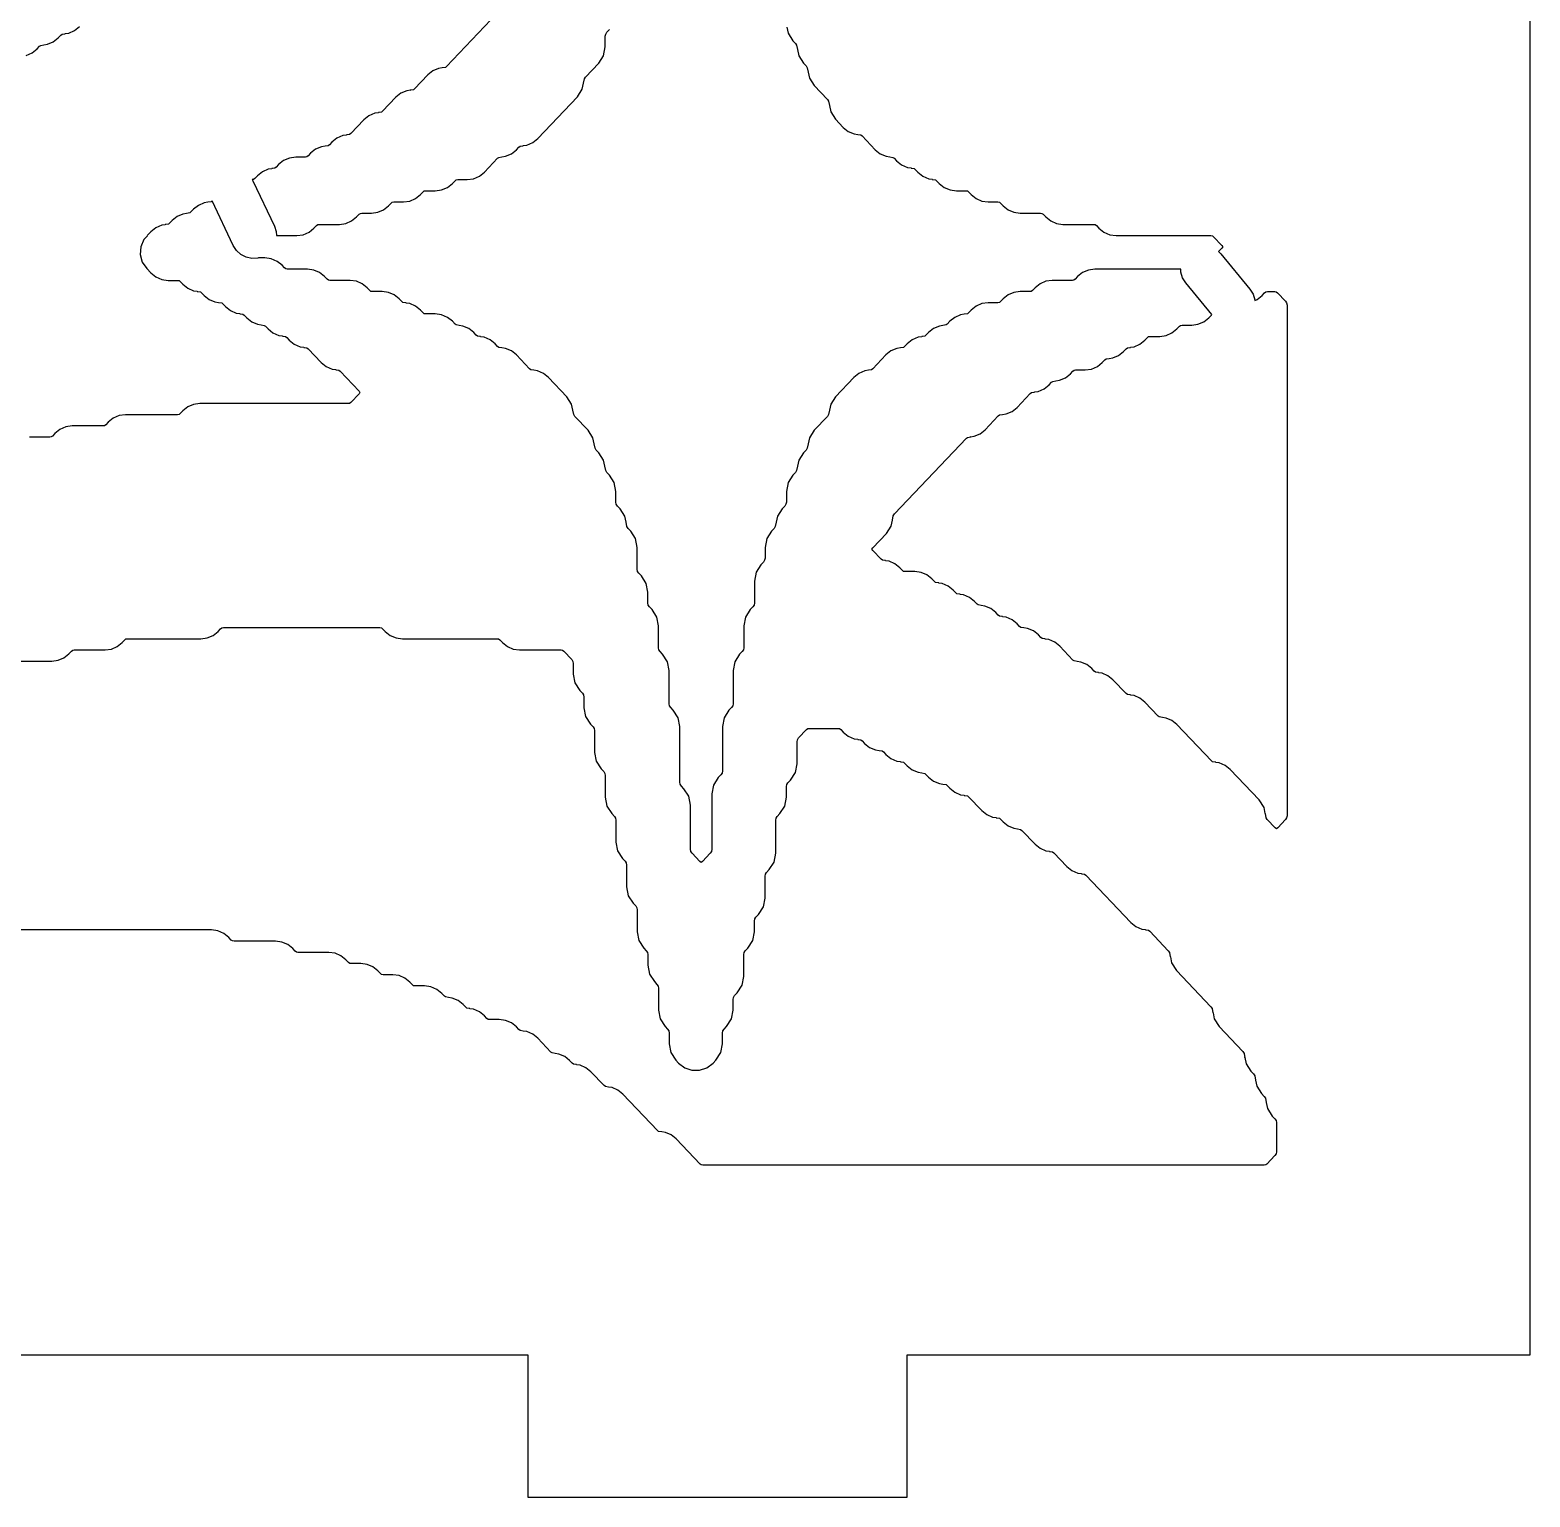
# Model space of a CAD drawing. Header units: millimetres. Extents: x 0 to 63, y 0 to 126.
# Drawn here: x 31.63 to 63.27, y 0 to 30.95 of the extents above; entities that cross this region are included whole.
import ezdxf

# ---------------------------------------------------------------- set-up
doc = ezdxf.new("R2010")
doc.units = ezdxf.units.MM
doc.layers.add('CUT', color=1, linetype='Continuous')

msp = doc.modelspace()

# ---------------------------------------------------------------- linework, layer by layer
at = {"layer": 'CUT'}
msp.add_lwpolyline([(50.134, 126), (42.134, 126), (42.134, 123), (21.134, 123), (21.134, 126), (13.134, 126), (13.134, 123), (0, 123), (0, 3), (13.134, 3), (13.134, 0), (21.134, 0), (21.134, 3), (42.134, 3), (42.134, 0), (50.134, 0), (50.134, 3), (63.2679, 3), (63.2679, 123), (50.134, 123)], close=True, dxfattribs=at)
for points in [[(31.5529, 30.4105), (31.6767, 30.4637), (31.7818, 30.5479), (31.8353, 30.6042), (31.8605, 30.6243), (31.926, 30.6332), (31.9256, 30.6364), (32.0022, 30.6468), (32.126, 30.6999), (32.2311, 30.7842), (32.2847, 30.8405), (32.3098, 30.8606), (32.3753, 30.8695), (32.3749, 30.8727), (32.4516, 30.8831), (32.5754, 30.9362), (32.6805, 31.0204)], [(47.5964, 31.0072), (47.621, 30.8792), (47.7229, 30.7202), (47.7771, 30.6632), (47.8014, 30.6253), (47.819, 30.5342), (47.821, 30.5346), (47.8456, 30.4067), (47.9476, 30.2476), (48.0018, 30.1907), (48.0261, 30.1527), (48.0436, 30.0617), (48.0457, 30.0621), (48.0703, 29.9341), (48.1723, 29.7751), (48.4511, 29.4818), (48.4754, 29.4439), (48.493, 29.3528), (48.495, 29.3532), (48.5196, 29.2252), (48.6216, 29.0662), (48.7855, 28.8939), (48.8906, 28.8096), (49.0144, 28.7565), (49.091, 28.7461), (49.0906, 28.743), (49.1561, 28.7341), (49.1813, 28.7139), (49.4595, 28.4213), (49.5646, 28.3371), (49.6884, 28.284), (49.765, 28.2735), (49.7646, 28.2704), (49.8301, 28.2615), (49.8553, 28.2413), (49.9088, 28.185), (50.0139, 28.1008), (50.1377, 28.0477), (50.2144, 28.0373), (50.2139, 28.0341), (50.2794, 28.0252), (50.3046, 28.005), (50.3581, 27.9487), (50.4632, 27.8645), (50.587, 27.8114), (50.6637, 27.801), (50.6633, 27.7978), (50.7288, 27.7889), (50.7539, 27.7687), (50.8075, 27.7124), (50.9126, 27.6282), (51.0364, 27.5751), (51.1698, 27.557), (51.3708, 27.557), (51.4028, 27.5526), (51.4279, 27.5324), (51.4815, 27.4761), (51.5866, 27.3919), (51.7104, 27.3388), (51.8438, 27.3207), (52.0448, 27.3207), (52.0768, 27.3163), (52.1019, 27.2962), (52.1555, 27.2399), (52.2606, 27.1556), (52.3844, 27.1025), (52.5178, 27.0844), (52.9435, 27.0844), (52.9754, 27.08), (53.0006, 27.0599), (53.0541, 27.0036), (53.1592, 26.9194), (53.283, 26.8662), (53.4165, 26.8481), (54.0668, 26.8481), (54.0988, 26.8438), (54.1239, 26.8236), (54.1775, 26.7673), (54.2826, 26.6831), (54.4064, 26.63), (54.5398, 26.6118), (56.5381, 26.6118), (56.5701, 26.6075), (56.5953, 26.5873), (56.7704, 26.4031), (56.7896, 26.3755), (56.7704, 26.3479), (56.6984, 26.2722), (56.7478, 26.2261), (57.3616, 25.4815), (57.428, 25.3753), (57.4646, 25.2554), (57.465, 25.2446), (57.5133, 25.2653), (57.6184, 25.3496), (57.672, 25.4059), (57.6971, 25.426), (57.7291, 25.4304), (57.8861, 25.4304), (57.9181, 25.426), (57.9433, 25.4059), (58.1118, 25.2286), (58.1361, 25.1907), (58.1446, 25.1464), (58.1446, 14.3726), (58.1361, 14.3283), (58.1118, 14.2904), (57.9479, 14.118), (57.92, 14.0968), (57.892, 14.118), (57.7281, 14.2904), (57.7038, 14.3283), (57.6863, 14.4193), (57.6842, 14.419), (57.6596, 14.5469), (57.5576, 14.7059), (56.9444, 15.3509), (56.8393, 15.4351), (56.7156, 15.4882), (56.6389, 15.4986), (56.6393, 15.5018), (56.5738, 15.5107), (56.5486, 15.5308), (55.8211, 16.296), (55.716, 16.3802), (55.5922, 16.4333), (55.5155, 16.4438), (55.516, 16.4469), (55.4505, 16.4558), (55.4253, 16.476), (55.1471, 16.7686), (55.042, 16.8528), (54.9182, 16.9059), (54.8415, 16.9163), (54.842, 16.9195), (54.7765, 16.9284), (54.7513, 16.9486), (54.4731, 17.2412), (54.368, 17.3254), (54.2442, 17.3785), (54.1675, 17.3889), (54.168, 17.3921), (54.1025, 17.401), (54.0773, 17.4211), (54.0238, 17.4774), (53.9187, 17.5617), (53.7949, 17.6148), (53.7182, 17.6252), (53.7186, 17.6284), (53.6532, 17.6373), (53.628, 17.6574), (53.3498, 17.95), (53.2447, 18.0342), (53.1209, 18.0873), (53.0442, 18.0978), (53.0446, 18.1009), (52.9792, 18.1098), (52.954, 18.13), (52.9004, 18.1863), (52.7953, 18.2705), (52.6716, 18.3236), (52.5949, 18.3341), (52.5953, 18.3372), (52.5298, 18.3461), (52.5046, 18.3663), (52.4511, 18.4226), (52.346, 18.5068), (52.2222, 18.5599), (52.1455, 18.5703), (52.146, 18.5735), (52.0805, 18.5824), (52.0553, 18.6026), (52.0018, 18.6589), (51.8967, 18.7431), (51.7729, 18.7962), (51.6962, 18.8066), (51.6966, 18.8098), (51.6312, 18.8187), (51.606, 18.8389), (51.5524, 18.8952), (51.4473, 18.9794), (51.3236, 19.0325), (51.2469, 19.0429), (51.2473, 19.0461), (51.1818, 19.055), (51.1566, 19.0751), (51.1031, 19.1315), (50.998, 19.2157), (50.8742, 19.2688), (50.7975, 19.2792), (50.798, 19.2824), (50.7325, 19.2913), (50.7073, 19.3114), (50.6538, 19.3677), (50.5487, 19.452), (50.4249, 19.5051), (50.2914, 19.5232), (50.0905, 19.5232), (50.0585, 19.5276), (50.0333, 19.5477), (49.9798, 19.604), (49.8747, 19.6882), (49.7509, 19.7414), (49.6742, 19.7518), (49.6746, 19.7549), (49.6092, 19.7638), (49.584, 19.784), (49.4089, 19.9682), (49.3897, 19.9958), (49.4089, 20.0234), (49.6943, 20.3236), (49.7963, 20.4826), (49.8209, 20.6106), (49.823, 20.6102), (49.8405, 20.7012), (49.8648, 20.7392), (51.3813, 22.3341), (51.4065, 22.3543), (51.472, 22.3632), (51.4715, 22.3664), (51.5482, 22.3768), (51.672, 22.4299), (51.7771, 22.5141), (52.0553, 22.8067), (52.0805, 22.8269), (52.146, 22.8358), (52.1455, 22.8389), (52.2222, 22.8494), (52.346, 22.9025), (52.4511, 22.9867), (52.7293, 23.2793), (52.7545, 23.2995), (52.82, 23.3084), (52.8195, 23.3115), (52.8962, 23.3219), (53.02, 23.375), (53.1251, 23.4593), (53.1786, 23.5156), (53.2038, 23.5357), (53.2693, 23.5446), (53.2689, 23.5478), (53.3456, 23.5582), (53.4693, 23.6113), (53.5744, 23.6956), (53.628, 23.7519), (53.6532, 23.772), (53.6851, 23.7764), (53.8861, 23.7764), (54.0196, 23.7945), (54.1433, 23.8476), (54.2484, 23.9318), (54.302, 23.9881), (54.3272, 24.0083), (54.3926, 24.0172), (54.3922, 24.0204), (54.4689, 24.0308), (54.5927, 24.0839), (54.6978, 24.1681), (54.7513, 24.2244), (54.7765, 24.2446), (54.842, 24.2535), (54.8415, 24.2567), (54.9182, 24.2671), (55.042, 24.3202), (55.1471, 24.4044), (55.2006, 24.4607), (55.2258, 24.4809), (55.2578, 24.4852), (55.4588, 24.4852), (55.5922, 24.5034), (55.716, 24.5565), (55.8211, 24.6407), (55.8746, 24.697), (55.8998, 24.7172), (55.9318, 24.7215), (56.1328, 24.7215), (56.2662, 24.7397), (56.39, 24.7928), (56.4951, 24.877), (56.5486, 24.9333), (56.5611, 24.9433), (56.007, 25.6155), (55.9406, 25.7217), (55.904, 25.8416), (55.9018, 25.903), (54.0905, 25.903), (53.957, 25.8848), (53.8332, 25.8317), (53.7281, 25.7475), (53.6746, 25.6912), (53.6494, 25.671), (53.6175, 25.6667), (53.1918, 25.6667), (53.0584, 25.6485), (52.9346, 25.5954), (52.8295, 25.5112), (52.7759, 25.4549), (52.7508, 25.4347), (52.7188, 25.4304), (52.5178, 25.4304), (52.3844, 25.4122), (52.2606, 25.3591), (52.1555, 25.2749), (52.1019, 25.2186), (52.0768, 25.1984), (52.0448, 25.1941), (51.8438, 25.1941), (51.7104, 25.176), (51.5866, 25.1228), (51.4815, 25.0386), (51.4279, 24.9823), (51.4028, 24.9622), (51.3373, 24.9532), (51.3377, 24.9501), (51.261, 24.9397), (51.1372, 24.8866), (51.0321, 24.8023), (50.9786, 24.746), (50.9534, 24.7259), (50.8879, 24.717), (50.8884, 24.7138), (50.8117, 24.7034), (50.6879, 24.6503), (50.5828, 24.566), (50.5293, 24.5097), (50.5041, 24.4896), (50.4386, 24.4807), (50.439, 24.4775), (50.3624, 24.4671), (50.2386, 24.414), (50.1335, 24.3298), (50.0799, 24.2735), (50.0548, 24.2533), (49.9893, 24.2444), (49.9897, 24.2412), (49.913, 24.2308), (49.7892, 24.1777), (49.6841, 24.0935), (49.4059, 23.8009), (49.3808, 23.7807), (49.3153, 23.7718), (49.3157, 23.7687), (49.239, 23.7582), (49.1152, 23.7051), (49.0101, 23.6209), (48.6216, 23.2123), (48.5196, 23.0533), (48.495, 22.9253), (48.493, 22.9257), (48.4754, 22.8346), (48.4511, 22.7967), (48.1723, 22.5034), (48.0703, 22.3444), (48.0457, 22.2164), (48.0436, 22.2168), (48.0261, 22.1258), (48.0018, 22.0878), (47.9476, 22.0308), (47.8456, 21.8718), (47.821, 21.7438), (47.819, 21.7442), (47.8014, 21.6532), (47.7771, 21.6153), (47.7229, 21.5583), (47.621, 21.3992), (47.5853, 21.2137), (47.5853, 20.9886), (47.5768, 20.9443), (47.5525, 20.9064), (47.4983, 20.8494), (47.3963, 20.6904), (47.3717, 20.5624), (47.3696, 20.5628), (47.3521, 20.4718), (47.3278, 20.4338), (47.2736, 20.3768), (47.1716, 20.2178), (47.136, 20.0323), (47.136, 19.8071), (47.1274, 19.7629), (47.1031, 19.725), (47.0489, 19.668), (46.947, 19.5089), (46.9113, 19.3234), (46.9113, 18.862), (46.9028, 18.8177), (46.8785, 18.7798), (46.8243, 18.7228), (46.7223, 18.5638), (46.6866, 18.3783), (46.6866, 17.9169), (46.6781, 17.8726), (46.6538, 17.8347), (46.5996, 17.7777), (46.4976, 17.6187), (46.462, 17.4331), (46.462, 16.7354), (46.4534, 16.6912), (46.4291, 16.6532), (46.3749, 16.5962), (46.273, 16.4372), (46.2373, 16.2517), (46.2373, 15.3177), (46.2288, 15.2734), (46.2045, 15.2355), (46.1503, 15.1785), (46.0483, 15.0195), (46.0126, 14.834), (46.0126, 13.6637), (46.0041, 13.6194), (45.9798, 13.5815), (45.816, 13.4092), (45.788, 13.388), (45.76, 13.4092), (45.5961, 13.5815), (45.5718, 13.6194), (45.5633, 13.6637), (45.5633, 14.5977), (45.5276, 14.7832), (45.4256, 14.9422), (45.3715, 14.9992), (45.3471, 15.0372), (45.3386, 15.0814), (45.3386, 16.2517), (45.3029, 16.4372), (45.201, 16.5962), (45.1468, 16.6532), (45.1225, 16.6912), (45.114, 16.7354), (45.114, 17.4331), (45.0783, 17.6187), (44.9763, 17.7777), (44.9221, 17.8347), (44.8978, 17.8726), (44.8893, 17.9169), (44.8893, 18.3783), (44.8536, 18.5638), (44.7516, 18.7228), (44.6975, 18.7798), (44.6731, 18.8177), (44.6646, 18.862), (44.6646, 19.0872), (44.6289, 19.2727), (44.527, 19.4317), (44.4728, 19.4887), (44.4485, 19.5266), (44.44, 19.5709), (44.44, 20.0323), (44.4043, 20.2178), (44.3023, 20.3768), (44.2481, 20.4338), (44.2238, 20.4718), (44.2063, 20.5628), (44.2042, 20.5624), (44.1796, 20.6904), (44.0776, 20.8494), (44.0235, 20.9064), (43.9991, 20.9443), (43.9906, 20.9886), (43.9906, 21.2137), (43.9549, 21.3992), (43.853, 21.5583), (43.7988, 21.6153), (43.7745, 21.6532), (43.757, 21.7442), (43.7549, 21.7438), (43.7303, 21.8718), (43.6283, 22.0308), (43.5741, 22.0878), (43.5498, 22.1258), (43.5323, 22.2168), (43.5302, 22.2164), (43.5056, 22.3444), (43.4036, 22.5034), (43.1248, 22.7967), (43.1005, 22.8346), (43.083, 22.9257), (43.0809, 22.9253), (43.0563, 23.0533), (42.9543, 23.2123), (42.5658, 23.6209), (42.4607, 23.7051), (42.3369, 23.7582), (42.2602, 23.7687), (42.2606, 23.7718), (42.1952, 23.7807), (42.17, 23.8009), (41.8918, 24.0935), (41.7867, 24.1777), (41.6629, 24.2308), (41.5862, 24.2412), (41.5866, 24.2444), (41.5212, 24.2533), (41.496, 24.2735), (41.4425, 24.3298), (41.3373, 24.414), (41.2136, 24.4671), (41.1369, 24.4775), (41.1373, 24.4807), (41.0718, 24.4896), (41.0467, 24.5097), (40.9931, 24.566), (40.888, 24.6503), (40.7642, 24.7034), (40.6875, 24.7138), (40.688, 24.717), (40.6225, 24.7259), (40.5973, 24.746), (40.5438, 24.8023), (40.4387, 24.8866), (40.3149, 24.9397), (40.1814, 24.9578), (39.9805, 24.9578), (39.9485, 24.9622), (39.9233, 24.9823), (39.8698, 25.0386), (39.7647, 25.1228), (39.6409, 25.176), (39.5642, 25.1864), (39.5646, 25.1895), (39.4992, 25.1984), (39.474, 25.2186), (39.4205, 25.2749), (39.3153, 25.3591), (39.1916, 25.4122), (39.0581, 25.4304), (38.8571, 25.4304), (38.8252, 25.4347), (38.8, 25.4549), (38.7465, 25.5112), (38.6413, 25.5954), (38.5176, 25.6485), (38.3841, 25.6667), (37.9585, 25.6667), (37.9265, 25.671), (37.9013, 25.6912), (37.8478, 25.7475), (37.7427, 25.8317), (37.6189, 25.8848), (37.4854, 25.903), (37.0598, 25.903), (37.0278, 25.9073), (37.0027, 25.9275), (36.9491, 25.9838), (36.844, 26.068), (36.7202, 26.1211), (36.5868, 26.1392), (36.4523, 26.1392), (36.4405, 26.1354), (36.3153, 26.129), (36.1928, 26.1553), (36.0813, 26.2124), (35.9883, 26.2964), (35.9202, 26.4016), (35.4733, 27.3426), (35.4514, 27.325), (35.386, 27.3161), (35.3864, 27.313), (35.3097, 27.3025), (35.1859, 27.2494), (35.0808, 27.1652), (35.0273, 27.1089), (35.0021, 27.0887), (34.9366, 27.0798), (34.9371, 27.0767), (34.8604, 27.0662), (34.7366, 27.0131), (34.6315, 26.9289), (34.5779, 26.8726), (34.5528, 26.8524), (34.4873, 26.8435), (34.4877, 26.8404), (34.411, 26.83), (34.2873, 26.7769), (34.1821, 26.6926), (34.1053, 26.6118), (34.1085, 26.6088), (34.0345, 26.5261), (33.9705, 26.3742), (33.9594, 26.2098), (34.0023, 26.0507), (34.0946, 25.9142), (34.1821, 25.8221), (34.2873, 25.7379), (34.411, 25.6848), (34.5445, 25.6667), (34.7455, 25.6667), (34.7774, 25.6623), (34.8026, 25.6422), (34.8561, 25.5858), (34.9613, 25.5016), (35.085, 25.4485), (35.1617, 25.4381), (35.1613, 25.4349), (35.2268, 25.426), (35.2519, 25.4059), (35.3055, 25.3496), (35.4106, 25.2653), (35.5344, 25.2122), (35.6111, 25.2018), (35.6106, 25.1986), (35.6761, 25.1897), (35.7013, 25.1696), (35.7548, 25.1133), (35.8599, 25.0291), (35.9837, 24.9759), (36.0604, 24.9655), (36.06, 24.9624), (36.1254, 24.9535), (36.1506, 24.9333), (36.2041, 24.877), (36.3093, 24.7928), (36.433, 24.7397), (36.5097, 24.7292), (36.5093, 24.7261), (36.5748, 24.7172), (36.5999, 24.697), (36.6535, 24.6407), (36.7586, 24.5565), (36.8824, 24.5034), (36.9591, 24.4929), (36.9586, 24.4898), (37.0241, 24.4809), (37.0493, 24.4607), (37.1028, 24.4044), (37.2079, 24.3202), (37.3317, 24.2671), (37.4084, 24.2567), (37.408, 24.2535), (37.4734, 24.2446), (37.4986, 24.2244), (37.7768, 23.9318), (37.8819, 23.8476), (38.0057, 23.7945), (38.0824, 23.7841), (38.082, 23.7809), (38.1474, 23.772), (38.1726, 23.7519), (38.5724, 23.3314), (38.5916, 23.3038), (38.5724, 23.2762), (38.3973, 23.092), (38.3721, 23.0719), (38.3401, 23.0675), (35.2185, 23.0675), (35.085, 23.0494), (34.9613, 22.9963), (34.8561, 22.912), (34.8026, 22.8557), (34.7774, 22.8356), (34.7455, 22.8312), (33.6458, 22.8312), (33.5124, 22.8131), (33.3886, 22.76), (33.2835, 22.6758), (33.2299, 22.6195), (33.2048, 22.5993), (33.1728, 22.5949), (32.5225, 22.5949), (32.389, 22.5768), (32.2653, 22.5237), (32.1602, 22.4395), (32.1066, 22.3832), (32.0814, 22.363), (32.0495, 22.3586), (31.6238, 22.3586)], [(41.4865, 31.303), (40.4193, 30.1806), (40.3941, 30.1605), (40.3286, 30.1516), (40.3291, 30.1484), (40.2524, 30.138), (40.1286, 30.0849), (40.0235, 30.0006), (39.7453, 29.7081), (39.7201, 29.6879), (39.6546, 29.679), (39.6551, 29.6758), (39.5784, 29.6654), (39.4546, 29.6123), (39.3495, 29.5281), (39.0713, 29.2355), (39.0461, 29.2153), (38.9806, 29.2064), (38.9811, 29.2033), (38.9044, 29.1928), (38.7806, 29.1397), (38.6755, 29.0555), (38.3973, 28.7629), (38.3721, 28.7427), (38.3066, 28.7338), (38.3071, 28.7307), (38.2304, 28.7203), (38.1066, 28.6671), (38.0015, 28.5829), (37.9479, 28.5266), (37.9228, 28.5065), (37.8573, 28.4976), (37.8577, 28.4944), (37.781, 28.484), (37.6573, 28.4309), (37.5521, 28.3466), (37.4986, 28.2903), (37.4734, 28.2702), (37.4415, 28.2658), (37.2405, 28.2658), (37.107, 28.2477), (36.9833, 28.1946), (36.8781, 28.1104), (36.8246, 28.0541), (36.7994, 28.0339), (36.734, 28.025), (36.7344, 28.0218), (36.6577, 28.0114), (36.5339, 27.9583), (36.4288, 27.8741), (36.3753, 27.8178), (36.3501, 27.7976), (36.3176, 27.7932), (36.3344, 27.7672), (36.7874, 26.8134), (36.8259, 26.6942), (36.8301, 26.6118), (37.2608, 26.6118), (37.3942, 26.63), (37.518, 26.6831), (37.6231, 26.7673), (37.6767, 26.8236), (37.7018, 26.8438), (37.7338, 26.8481), (38.1594, 26.8481), (38.2929, 26.8662), (38.4167, 26.9194), (38.5218, 27.0036), (38.5753, 27.0599), (38.6005, 27.08), (38.6325, 27.0844), (38.8334, 27.0844), (38.9669, 27.1025), (39.0907, 27.1556), (39.1958, 27.2399), (39.2493, 27.2962), (39.2745, 27.3163), (39.3065, 27.3207), (39.5074, 27.3207), (39.6409, 27.3388), (39.7647, 27.3919), (39.8698, 27.4761), (39.9233, 27.5324), (39.9485, 27.5526), (39.9805, 27.557), (40.1814, 27.557), (40.3149, 27.5751), (40.4387, 27.6282), (40.5438, 27.7124), (40.5973, 27.7687), (40.6225, 27.7889), (40.6545, 27.7932), (40.8554, 27.7932), (40.9889, 27.8114), (41.1127, 27.8645), (41.2178, 27.9487), (41.496, 28.2413), (41.5212, 28.2615), (41.5866, 28.2704), (41.5862, 28.2735), (41.6629, 28.284), (41.7867, 28.3371), (41.8918, 28.4213), (41.9453, 28.4776), (41.9705, 28.4978), (42.036, 28.5067), (42.0355, 28.5098), (42.1122, 28.5203), (42.236, 28.5734), (42.3411, 28.6576), (43.179, 29.5388), (43.2809, 29.6978), (43.3056, 29.8258), (43.3076, 29.8254), (43.3251, 29.9164), (43.3495, 29.9544), (43.6283, 30.2476), (43.7303, 30.4067), (43.766, 30.5922), (43.766, 30.8173), (43.7745, 30.8616), (43.7988, 30.8995), (43.853, 30.9565)], [(31.4431, 17.6329), (32.0934, 17.6329), (32.2269, 17.6511), (32.3507, 17.7042), (32.4558, 17.7884), (32.5093, 17.8447), (32.5345, 17.8649), (32.5665, 17.8692), (33.2168, 17.8692), (33.3502, 17.8873), (33.474, 17.9404), (33.5791, 18.0247), (33.6327, 18.081), (33.6578, 18.1011), (33.6898, 18.1055), (35.2388, 18.1055), (35.3722, 18.1236), (35.496, 18.1767), (35.6011, 18.261), (35.6547, 18.3173), (35.6798, 18.3374), (35.7118, 18.3418), (39.0141, 18.3418), (39.0461, 18.3374), (39.0713, 18.3173), (39.1248, 18.261), (39.2299, 18.1767), (39.3537, 18.1236), (39.4872, 18.1055), (41.4855, 18.1055), (41.5174, 18.1011), (41.5426, 18.081), (41.5961, 18.0247), (41.7013, 17.9404), (41.825, 17.8873), (41.9585, 17.8692), (42.8335, 17.8692), (42.8654, 17.8649), (42.8906, 17.8447), (43.0591, 17.6674), (43.0835, 17.6295), (43.092, 17.5853), (43.092, 17.3601), (43.1276, 17.1746), (43.2296, 17.0156), (43.2838, 16.9586), (43.3081, 16.9206), (43.3166, 16.8764), (43.3166, 16.6512), (43.3523, 16.4657), (43.4543, 16.3067), (43.5085, 16.2497), (43.5328, 16.2118), (43.5413, 16.1675), (43.5413, 15.7061), (43.577, 15.5206), (43.6789, 15.3616), (43.7331, 15.3046), (43.7575, 15.2666), (43.766, 15.2224), (43.766, 14.7609), (43.8016, 14.5754), (43.9036, 14.4164), (43.9578, 14.3594), (43.9821, 14.3215), (43.9906, 14.2772), (43.9906, 13.8158), (44.0263, 13.6303), (44.1283, 13.4713), (44.1825, 13.4143), (44.2068, 13.3763), (44.2153, 13.3321), (44.2153, 12.8706), (44.251, 12.6851), (44.3529, 12.5261), (44.4071, 12.4691), (44.4314, 12.4312), (44.44, 12.3869), (44.44, 11.9255), (44.4756, 11.74), (44.5776, 11.581), (44.6318, 11.524), (44.6561, 11.4861), (44.6646, 11.4418), (44.6646, 11.2166), (44.7003, 11.0311), (44.8023, 10.8721), (44.8565, 10.8151), (44.8808, 10.7772), (44.8893, 10.7329), (44.8893, 10.2715), (44.925, 10.086), (45.0269, 9.927), (45.0811, 9.87), (45.1054, 9.832), (45.114, 9.7878), (45.114, 9.5626), (45.1496, 9.3771), (45.2516, 9.2181), (45.3133, 9.1532), (45.4419, 9.0558), (45.5949, 9.0043), (45.7563, 9.0043), (45.9093, 9.0558), (46.038, 9.1532), (46.0996, 9.2181), (46.2016, 9.3771), (46.2373, 9.5626), (46.2373, 9.7878), (46.2458, 9.832), (46.2701, 9.87), (46.3243, 9.927), (46.4263, 10.086), (46.462, 10.2715), (46.462, 10.4966), (46.4705, 10.5409), (46.4948, 10.5788), (46.549, 10.6358), (46.6509, 10.7948), (46.6866, 10.9804), (46.6866, 11.4418), (46.6951, 11.4861), (46.7195, 11.524), (46.7736, 11.581), (46.8756, 11.74), (46.9113, 11.9255), (46.9113, 12.1507), (46.9198, 12.1949), (46.9441, 12.2328), (46.9983, 12.2898), (47.1003, 12.4489), (47.136, 12.6344), (47.136, 13.0958), (47.1445, 13.1401), (47.1688, 13.178), (47.223, 13.235), (47.3249, 13.394), (47.3606, 13.5795), (47.3606, 14.2772), (47.3691, 14.3215), (47.3935, 14.3594), (47.4476, 14.4164), (47.5496, 14.5754), (47.5853, 14.7609), (47.5853, 14.9861), (47.5938, 15.0304), (47.6181, 15.0683), (47.6723, 15.1253), (47.7743, 15.2843), (47.81, 15.4698), (47.81, 15.9312), (47.8185, 15.9755), (47.8428, 16.0134), (48.0113, 16.1907), (48.0365, 16.2108), (48.0685, 16.2152), (48.6748, 16.2152), (48.7068, 16.2108), (48.7319, 16.1907), (48.7855, 16.1344), (48.8906, 16.0502), (49.0144, 15.997), (49.091, 15.9866), (49.0906, 15.9835), (49.1561, 15.9746), (49.1813, 15.9544), (49.2348, 15.8981), (49.3399, 15.8139), (49.4637, 15.7608), (49.5404, 15.7503), (49.5399, 15.7472), (49.6054, 15.7383), (49.6306, 15.7181), (49.6841, 15.6618), (49.7892, 15.5776), (49.913, 15.5245), (49.9897, 15.514), (49.9893, 15.5109), (50.0548, 15.502), (50.0799, 15.4818), (50.1335, 15.4255), (50.2386, 15.3413), (50.3624, 15.2882), (50.439, 15.2778), (50.4386, 15.2746), (50.5041, 15.2657), (50.5293, 15.2455), (50.5828, 15.1892), (50.6879, 15.105), (50.8117, 15.0519), (50.8884, 15.0415), (50.8879, 15.0383), (50.9534, 15.0294), (50.9786, 15.0092), (51.0321, 14.9529), (51.1372, 14.8687), (51.261, 14.8156), (51.3377, 14.8052), (51.3373, 14.802), (51.4028, 14.7931), (51.4279, 14.773), (51.7061, 14.4804), (51.8112, 14.3961), (51.935, 14.343), (52.0117, 14.3326), (52.0113, 14.3295), (52.0768, 14.3205), (52.1019, 14.3004), (52.1555, 14.2441), (52.2606, 14.1599), (52.3844, 14.1067), (52.461, 14.0963), (52.4606, 14.0932), (52.5261, 14.0843), (52.5513, 14.0641), (52.8295, 13.7715), (52.9346, 13.6873), (53.0584, 13.6342), (53.135, 13.6238), (53.1346, 13.6206), (53.2001, 13.6117), (53.2253, 13.5915), (53.5035, 13.2989), (53.6086, 13.2147), (53.7324, 13.1616), (53.809, 13.1512), (53.8086, 13.148), (53.8741, 13.1391), (53.8993, 13.1189), (54.8515, 12.1175), (54.9566, 12.0333), (55.0804, 11.9802), (55.157, 11.9697), (55.1566, 11.9666), (55.2221, 11.9577), (55.2473, 11.9375), (55.6404, 11.524), (55.6648, 11.4861), (55.6823, 11.395), (55.6844, 11.3954), (55.709, 11.2674), (55.8109, 11.1084), (56.5391, 10.3426), (56.5634, 10.3046), (56.581, 10.2136), (56.583, 10.214), (56.6076, 10.086), (56.7096, 9.927), (57.2131, 9.3974), (57.2374, 9.3595), (57.255, 9.2684), (57.257, 9.2688), (57.2816, 9.1408), (57.3836, 8.9818), (57.4378, 8.9248), (57.4621, 8.8869), (57.4796, 8.7958), (57.4817, 8.7962), (57.5063, 8.6683), (57.6083, 8.5092), (57.6624, 8.4523), (57.6868, 8.4143), (57.7043, 8.3233), (57.7064, 8.3237), (57.731, 8.1957), (57.8329, 8.0367), (57.8871, 7.9797), (57.9114, 7.9417), (57.92, 7.8975), (57.92, 7.2839), (57.9114, 7.2397), (57.8871, 7.2018), (57.7186, 7.0245), (57.6934, 7.0043), (57.6615, 7), (45.8218, 7), (45.7898, 7.0043), (45.7647, 7.0245), (45.2618, 7.5534), (45.1567, 7.6376), (45.0329, 7.6907), (44.9562, 7.7011), (44.9566, 7.7043), (44.8912, 7.7132), (44.866, 7.7334), (44.1385, 8.4985), (44.0333, 8.5828), (43.9096, 8.6359), (43.8329, 8.6463), (43.8333, 8.6495), (43.7678, 8.6584), (43.7427, 8.6785), (43.4645, 8.9711), (43.3593, 9.0553), (43.2356, 9.1084), (43.1589, 9.1189), (43.1593, 9.122), (43.0938, 9.1309), (43.0687, 9.1511), (43.0151, 9.2074), (42.91, 9.2916), (42.7862, 9.3447), (42.7095, 9.3552), (42.71, 9.3583), (42.6445, 9.3672), (42.6193, 9.3874), (42.3411, 9.68), (42.236, 9.7642), (42.1122, 9.8173), (42.0355, 9.8277), (42.036, 9.8309), (41.9705, 9.8398), (41.9453, 9.86), (41.8918, 9.9163), (41.7867, 10.0005), (41.6629, 10.0536), (41.5294, 10.0717), (41.3285, 10.0717), (41.2965, 10.0761), (41.2713, 10.0962), (41.2178, 10.1525), (41.1127, 10.2368), (40.9889, 10.2899), (40.9122, 10.3003), (40.9126, 10.3035), (40.8472, 10.3124), (40.822, 10.3325), (40.7685, 10.3888), (40.6633, 10.4731), (40.5396, 10.5262), (40.4629, 10.5366), (40.4633, 10.5397), (40.3978, 10.5486), (40.3727, 10.5688), (40.3191, 10.6251), (40.214, 10.7093), (40.0902, 10.7624), (39.9568, 10.7806), (39.7558, 10.7806), (39.7238, 10.7849), (39.6987, 10.8051), (39.6451, 10.8614), (39.54, 10.9456), (39.4162, 10.9987), (39.2828, 11.0169), (39.0818, 11.0169), (39.0498, 11.0212), (39.0247, 11.0414), (38.9711, 11.0977), (38.866, 11.1819), (38.7422, 11.235), (38.6088, 11.2532), (38.4078, 11.2532), (38.3758, 11.2575), (38.3507, 11.2777), (38.2971, 11.334), (38.192, 11.4182), (38.0682, 11.4713), (37.9348, 11.4895), (37.2845, 11.4895), (37.2525, 11.4938), (37.2273, 11.514), (37.1738, 11.5703), (37.0687, 11.6545), (36.9449, 11.7076), (36.8114, 11.7257), (35.9365, 11.7257), (35.9045, 11.7301), (35.8793, 11.7503), (35.8258, 11.8066), (35.7207, 11.8908), (35.5969, 11.9439), (35.4634, 11.962), (30.2758, 11.962)]]:
    msp.add_lwpolyline(points, dxfattribs=at)

doc.saveas('drawing.dxf')
